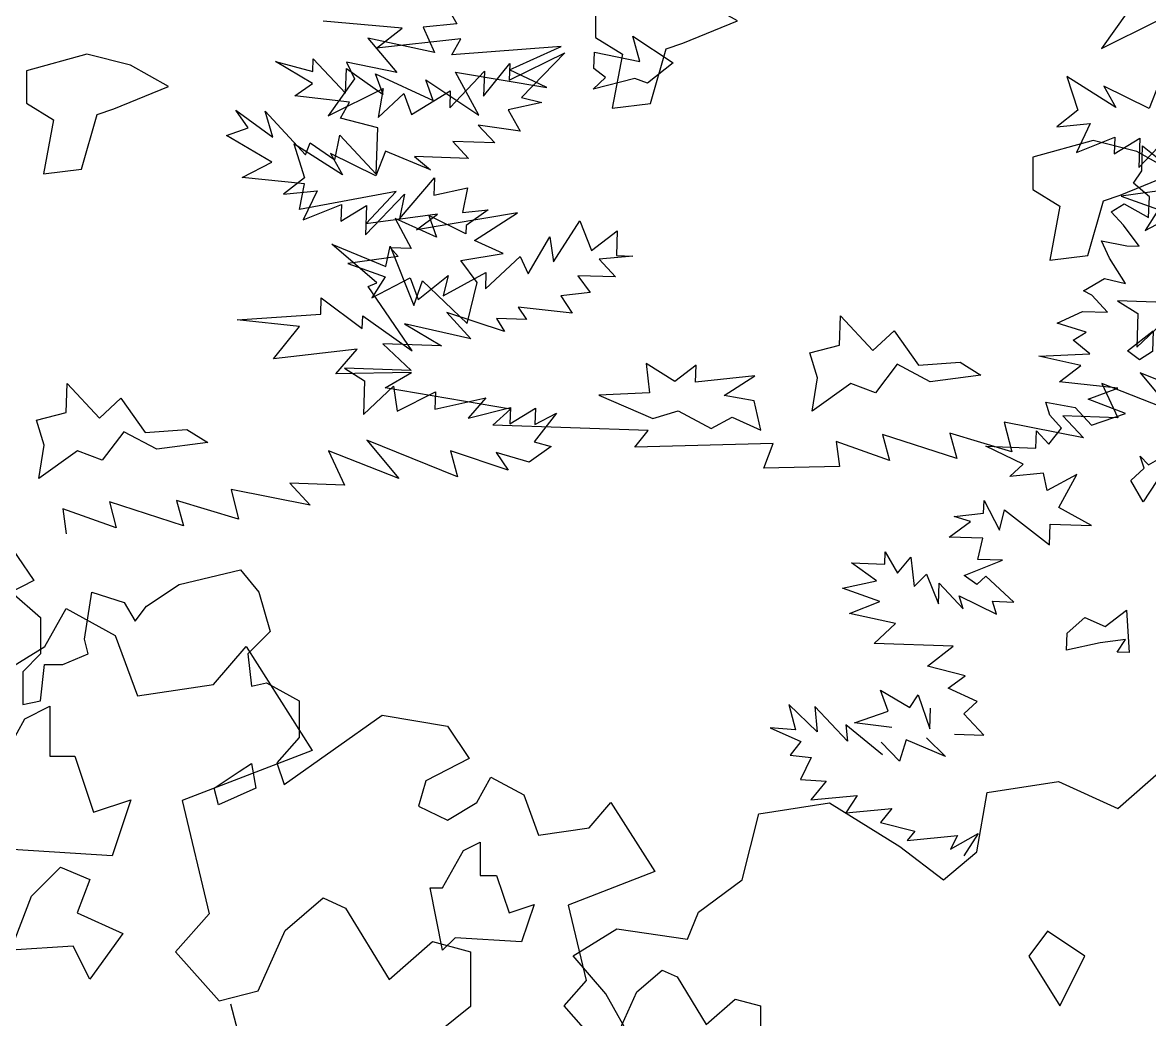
# Model space of a CAD drawing. Header units: inches. Extents: x 11.9 to 85.3, y 21.1 to 37.4.
# Drawn here: x 43.8355 to 44.157, y 23.1798 to 23.4643 of the extents above; entities that cross this region are included whole.
import ezdxf

# ---------------------------------------------------------------- set-up
doc = ezdxf.new("R2010")
doc.units = ezdxf.units.IN
doc.header["$MEASUREMENT"] = 0
doc.layers.add('CAY', color=94, linetype='Continuous')
doc.layers.add('CAY-3', color=61, linetype='Continuous')

# ---------------------------------------------------------------- blocks, each defined once
blk = doc.blocks.new('A$C76451831')
at = {"layer": 'CAY'}
for p, q in [((2460.65, 2024.58), (2461.2, 2040.42)), ((2461.2, 2040.42), (2471.78, 2031.89)), ((2455.38, 2016.6), (2460.65, 2024.58)), ((2465.51, 2008.09), (2455.38, 2016.6)), ((2465.05, 1994.95), (2465.51, 2008.09)), ((2441.16, 1998.51), (2449.49, 2003.66)), ((2449.02, 1990.07), (2441.16, 1998.51)), ((2449.49, 2003.66), (2465.05, 1994.95)), ((2458.97, 1976.58), (2449.02, 1990.07)), ((2435.08, 1980.13), (2451.28, 1976.85)), ((2440.13, 1969.08), (2435.08, 1980.13)), ((2451.28, 1976.85), (2458.97, 1976.58)), ((2450.44, 1952.85), (2440.13, 1969.08)), ((2423.54, 1948.35), (2436.95, 1956.04)), ((2436.95, 1956.04), (2450.44, 1952.85)), ((2428.88, 1945.44), (2423.54, 1948.35)), ((2438.93, 1934.67), (2428.88, 1945.44)), ((2406.96, 1927.62), (2423.09, 1935.22)), ((2423.09, 1935.22), (2438.93, 1934.67)), ((2425.34, 1921.99), (2406.96, 1927.62)), ((2417.01, 1916.85), (2425.34, 1921.99)), ((2427.58, 1908.32), (2417.01, 1916.85)), ((2395.35, 1906.72), (2427.58, 1908.32)), ((2421.88, 1900.81), (2395.35, 1906.72)), ((2408.38, 1890.4), (2421.88, 1900.81)), ((2445.4, 1886.39), (2408.38, 1890.4)), ((2426.57, 1879.34), (2445.4, 1886.39)), ((2402.2, 1869.31), (2399.77, 1877.55)), ((2399.77, 1877.55), (2418.24, 1874.19)), ((2450.28, 1870.35), (2426.57, 1879.34)), ((2418.24, 1874.19), (2428.72, 1862.94)), ((2428.72, 1862.94), (2450.28, 1870.35)), ((2409.61, 1860.89), (2402.2, 1869.31)), ((2393.31, 1848.31), (2393.69, 1859.18)), ((2393.69, 1859.18), (2401.56, 1850.74)), ((2401.56, 1850.74), (2409.61, 1860.89)), ((2361.63, 1849.42), (2393.31, 1848.31)), ((2385.26, 1838.17), (2361.63, 1849.42)), ((2376.83, 1830.3), (2385.26, 1838.17)), ((2398.19, 1832.28), (2376.83, 1830.3)), ((2400.53, 1821.31), (2398.19, 1832.28)), ((2419.46, 1831.53), (2400.53, 1821.31)), ((2407.86, 1810.63), (2419.46, 1831.53)), ((2360.15, 1806.86), (2360.43, 1815.01)), ((2360.43, 1815.01), (2370.19, 1796.08)), ((2341.5, 1804.79), (2360.15, 1806.86)), ((2370.19, 1796.08), (2373.37, 1809.12)), ((2373.37, 1809.12), (2402.04, 1786.81)), ((2428.75, 1799.02), (2407.86, 1810.63)), ((2338.32, 1791.75), (2351.81, 1801.71)), ((2351.81, 1801.71), (2341.5, 1804.79)), ((2402.04, 1786.81), (2402.5, 1799.94)), ((2402.5, 1799.94), (2428.75, 1799.02)), ((1735.78, 1794.74), (1756.42, 1764.07)), ((2359.59, 1791.01), (2338.32, 1791.75)), ((2356.4, 1777.52), (2359.59, 1791.01)), ((2297.39, 1774.6), (2297.66, 1782.29)), ((2297.66, 1782.29), (2305.35, 1768.88)), ((2305.35, 1768.88), (2313.86, 1779.01)), ((2313.86, 1779.01), (2315.93, 1760.35)), ((2347.89, 1767.39), (2372.24, 1776.97)), ((2372.24, 1776.97), (2356.4, 1777.52)), ((2292.03, 1763.9), (2276.12, 1775.34)), ((2276.12, 1775.34), (2297.39, 1774.6)), ((1756.42, 1764.07), (1715.15, 1742.83)), ((2270.57, 1759.21), (2292.03, 1763.9)), ((2315.93, 1760.35), (2323.91, 1768.23)), ((2323.91, 1768.23), (2331.4, 1749.38)), ((2331.4, 1749.38), (2331.86, 1762.51)), ((2331.86, 1762.51), (2347.15, 1746.11)), ((2355.85, 1761.67), (2347.89, 1767.39)), ((2361.47, 1766.92), (2355.85, 1761.67)), ((2379.47, 1750.42), (2361.47, 1766.92)), ((2294.29, 1750.68), (2270.57, 1759.21)), ((2275, 1743.19), (2294.29, 1750.68)), ((2347.15, 1746.11), (2344.72, 1754.36)), ((2344.72, 1754.36), (2368.33, 1742.65)), ((2365.9, 1750.9), (2379.47, 1750.42)), ((2368.33, 1742.65), (2365.9, 1750.9)), ((1763.5, 1722.19), (1777.06, 1746.37)), ((1777.06, 1746.37), (1808.31, 1729.27)), ((2304.23, 1736.73), (2275, 1743.19)), ((2290.64, 1724.06), (2304.23, 1736.73)), ((1808.31, 1729.27), (1822.46, 1690.92)), ((1735.78, 1705.08), (1763.5, 1722.19)), ((1870.81, 1698), (1891.44, 1722.19)), ((1891.44, 1722.19), (1933.31, 1656.12)), ((2340.88, 1722.3), (2290.64, 1724.06)), ((2324.58, 1709.73), (2340.88, 1722.3)), ((2348.38, 1703.45), (2324.58, 1709.73)), ((1822.46, 1690.92), (1870.81, 1698)), ((2337.68, 1695.67), (2348.38, 1703.45)), ((2294.59, 1694.45), (2313.24, 1683.37)), ((2299.57, 1681.13), (2294.59, 1694.45)), ((2313.24, 1683.37), (2318.5, 1691.35)), ((2318.5, 1691.35), (2325.91, 1669.79)), ((2355.97, 1687.32), (2337.68, 1695.67)), ((2236.31, 1685.23), (2240.6, 1669.26)), ((2254.38, 1667.88), (2236.31, 1685.23)), ((2252.8, 1684.11), (2254.38, 1667.88)), ((2273.61, 1662.02), (2252.8, 1684.11)), ((2347.54, 1679.46), (2355.97, 1687.32)), ((2278.01, 1673.72), (2299.57, 1681.13)), ((2325.91, 1669.79), (2326.36, 1682.92)), ((2360.21, 1665.87), (2347.54, 1679.46)), ((2224.56, 1670.43), (2244.05, 1661.86)), ((2240.6, 1669.26), (2224.56, 1670.43)), ((2272.6, 1672.39), (2273.61, 1662.02)), ((2295.85, 1653.27), (2272.6, 1672.39)), ((2301.92, 1670.62), (2278.01, 1673.72)), ((2244.05, 1661.86), (2237.18, 1653)), ((2310.84, 1662.93), (2306.71, 1649.32)), ((2336, 1652.18), (2310.84, 1662.93)), ((2323.91, 1664.2), (2336, 1652.18)), ((2341.65, 1666.52), (2360.21, 1665.87)), ((1933.31, 1656.12), (1850.76, 1624.27)), ((2306.71, 1649.32), (2295.06, 1661.39)), ((2237.18, 1653), (2250.52, 1651.57)), ((2250.52, 1651.57), (2243.68, 1637.7)), ((2445.5, 1619.29), (2473.21, 1643.47)), ((2243.68, 1637.7), (2260.17, 1636.58)), ((2260.17, 1636.58), (2250.41, 1624.7)), ((2362.36, 1629.32), (2407.77, 1636.4)), ((2407.77, 1636.4), (2445.5, 1619.29)), ((2250.41, 1624.7), (2279.71, 1627.56)), ((2279.71, 1627.56), (2272.61, 1616.4)), ((2355.88, 1591.57), (2362.36, 1629.32)), ((1850.76, 1624.27), (1867.86, 1552.31)), ((2217.32, 1615.75), (2262.13, 1622.83)), ((2262.13, 1622.83), (2306.94, 1595.11)), ((2272.61, 1616.4), (2301.91, 1619.26)), ((2301.91, 1619.26), (2294.59, 1610.35)), ((2206.7, 1573.87), (2217.32, 1615.75)), ((2294.59, 1610.35), (2316.52, 1604.76)), ((2316.52, 1604.76), (2311.64, 1598.82)), ((2311.64, 1598.82), (2343.64, 1601.95)), ((2339.03, 1593.3), (2356.71, 1603.22)), ((2343.64, 1601.95), (2339.03, 1593.3)), ((2356.71, 1603.22), (2347.62, 1589.13)), ((2306.94, 1595.11), (2334.65, 1573.87)), ((2334.65, 1573.87), (2355.88, 1591.57)), ((2178.99, 1553.22), (2206.7, 1573.87)), ((1916.21, 1541.69), (1940.38, 1562.33)), ((1940.38, 1562.33), (1954.53, 1555.85)), ((1954.53, 1555.85), (1982.25, 1510.43)), ((1867.86, 1552.31), (1846.63, 1528.12)), ((2171.92, 1536.12), (2178.99, 1553.22)), ((1899.11, 1503.35), (1916.21, 1541.69)), ((2099.39, 1525.5), (2127.11, 1542.61)), ((2127.11, 1542.61), (2171.92, 1536.12)), ((1982.25, 1510.43), (2009.96, 1534.61)), ((2009.96, 1534.61), (2034.13, 1528.12)), ((1846.63, 1528.12), (1874.34, 1496.86)), ((2034.13, 1528.12), (2034.13, 1493.32)), ((2120.03, 1501.32), (2099.39, 1525.5)), ((1874.34, 1496.86), (1899.11, 1503.35)), ((2137.72, 1470.05), (2120.03, 1501.32)), ((2034.13, 1493.32), (1999.34, 1465.6)), ((5685.64, 338.53), (5693.33, 325.12)), ((5693.33, 325.12), (5671.96, 323.14)), ((5671.96, 323.14), (5679.1, 307.03)), ((5636.83, 316.21), (5655.1, 294.27)), ((5679.1, 307.03), (5636.83, 316.21)), ((5623.15, 300.82), (5628.22, 290.22)), ((5655.1, 294.27), (5623.15, 300.82)), ((5726.53, 289.51), (5762.02, 306.85)), ((5762.02, 306.85), (5734.29, 278.35)), ((5688.75, 271.78), (5710.86, 295.04)), ((5710.31, 279.19), (5726.89, 299.92)), ((5710.86, 295.04), (5710.31, 279.19)), ((5726.89, 299.92), (5726.53, 289.51)), ((5628.22, 290.22), (5611.54, 266.77)), ((5611.54, 266.77), (5646.58, 284.14)), ((5646.58, 284.14), (5643.22, 265.67)), ((5643.22, 265.67), (5659.62, 280.96)), ((5659.62, 280.96), (5664.59, 267.64)), ((5664.59, 267.64), (5689.13, 282.65)), ((5689.13, 282.65), (5688.75, 271.78)), ((5747.32, 275.18), (5725.86, 270.49)), ((5734.29, 278.35), (5747.32, 275.18)), ((5725.86, 270.49), (5733.55, 257.07)), ((5733.55, 257.07), (5706.94, 260.72)), ((5706.94, 260.72), (5717.43, 249.48)), ((5620.65, 229.28), (5589.62, 248.95)), ((5589.62, 248.95), (5596.57, 227.4)), ((5647.91, 244.2), (5641.92, 228.54)), ((5676.5, 232.32), (5647.91, 244.2)), ((5717.43, 249.48), (5690.72, 250.41)), ((5690.72, 250.41), (5700.77, 239.63)), ((5641.92, 228.54), (5612.96, 242.7)), ((5612.96, 242.7), (5620.65, 229.28)), ((5700.77, 239.63), (5666.37, 240.83)), ((5666.37, 240.83), (5676.5, 232.32)), ((5596.57, 227.4), (5583.06, 216.99)), ((5656.83, 201.27), (5679.04, 227.24)), ((5679.04, 227.24), (5678.66, 216.38)), ((5583.06, 216.99), (5604.43, 218.97)), ((5604.43, 218.97), (5595.64, 200.69)), ((5635.18, 191.15), (5660.1, 217.02)), ((5660.1, 217.02), (5656.83, 201.27)), ((5678.66, 216.38), (5700.12, 221.07)), ((5700.12, 221.07), (5696.85, 205.31)), ((5595.64, 200.69), (5619.99, 210.27)), ((5619.99, 210.27), (5619.62, 199.85)), ((5619.62, 199.85), (5635.83, 209.71)), ((5635.83, 209.71), (5635.18, 191.15)), ((5654.12, 201.37), (5664.33, 182.42)), ((5680.44, 189.57), (5654.12, 201.37)), ((5699.09, 191.64), (5675.48, 203.34)), ((5675.48, 203.34), (5680.44, 189.57)), ((5696.85, 205.31), (5713.22, 207.01)), ((5713.22, 207.01), (5699.28, 197.07)), ((5699.28, 197.07), (5699.09, 191.64)), ((5754.66, 173.83), (5771.43, 199.99)), ((5771.43, 199.99), (5778.93, 181.14)), ((5778.93, 181.14), (5795.23, 193.72)), ((5795.23, 193.72), (5794.68, 177.87)), ((5738.54, 166.23), (5752.5, 189.77)), ((5752.5, 189.77), (5754.66, 173.83)), ((5651.21, 182.88), (5655.99, 177.27)), ((5664.33, 182.42), (5651.21, 182.88)), ((5655.99, 177.27), (5624.12, 172.95)), ((5624.12, 172.95), (5647.84, 164.41)), ((5711.47, 156.75), (5733.48, 177.29)), ((5733.48, 177.29), (5738.54, 166.23)), ((5805.09, 177.51), (5783.72, 175.53)), ((5783.72, 175.53), (5794.2, 164.29)), ((5794.68, 177.87), (5805.09, 177.51)), ((5668.64, 150.09), (5687.75, 165.29)), ((5684.58, 152.25), (5711.83, 167.16)), ((5687.75, 165.29), (5684.58, 152.25)), ((5711.83, 167.16), (5711.47, 156.75)), ((5794.2, 164.29), (5770.22, 165.13)), ((5770.22, 165.13), (5778, 154.43)), ((5647.84, 164.41), (5639.22, 151.11)), ((5639.22, 151.11), (5663.68, 163.86)), ((5663.68, 163.86), (5668.64, 150.09)), ((5778, 154.43), (5759.35, 152.36)), ((5759.35, 152.36), (5766.66, 141.22)), ((5766.66, 141.22), (5732.36, 145.14)), ((5732.36, 145.14), (5737.52, 137.25)), ((5723.66, 129.58), (5686.93, 141.74)), ((5686.93, 141.74), (5702.2, 124.89)), ((5737.52, 137.25), (5718.51, 137.92)), ((5718.51, 137.92), (5723.66, 129.58)), ((5702.2, 124.89), (5659.94, 134.52)), ((5659.94, 134.52), (5683.47, 120.56)), ((5646.36, 121.85), (5664.34, 104.9)), ((5683.47, 120.56), (5646.36, 121.85)), ((5621.8, 106.39), (5634.65, 98.23)), ((5664.34, 104.9), (5621.8, 106.39)), ((5634.65, 98.23), (5633.91, 76.95)), ((5633.91, 76.95), (5653.12, 94.87)), ((5653.12, 94.87), (5655.28, 78.93)), ((5655.28, 78.93), (5679.72, 91.22)), ((5679.72, 91.22), (5679.35, 80.35)), ((5679.35, 80.35), (5711.76, 87.38)), ((5711.76, 87.38), (5700.44, 74.63)), ((5700.44, 74.63), (5727.42, 81.39)), ((5727.42, 81.39), (5727.05, 70.98)), ((5727.05, 70.98), (5743.26, 80.84)), ((5743.26, 80.84), (5742.89, 70.43)), ((5756.74, 77.65), (5742.51, 59.56)), ((5742.89, 70.43), (5756.74, 77.65)), ((5693.7, 37.24), (5636.06, 60.56)), ((5636.06, 60.56), (5656.51, 36.27)), ((5742.51, 59.56), (5753.28, 56.46)), ((5656.51, 36.27), (5611.8, 53.7)), ((5611.8, 53.7), (5621.92, 32.04)), ((5726.02, 41.55), (5689.29, 53.71)), ((5689.29, 53.71), (5693.7, 37.24)), ((5739.34, 46.52), (5718.26, 52.7)), ((5718.26, 52.7), (5726.02, 41.55)), ((5753.28, 56.46), (5739.34, 46.52)), ((5600.17, 19.2), (5549.77, 29.12)), ((5549.77, 29.12), (5554.55, 10.36)), ((5621.92, 32.04), (5587.07, 33.25)), ((5587.07, 33.25), (5600.17, 19.2)), ((5515.09, 22.17), (5519.51, 6.15)), ((5554.55, 10.36), (5515.09, 22.17)), ((5476.87, 4.92), (5442.85, 16.98)), ((5442.85, 16.98), (5445.02, 1.04)), ((5472.46, 21.39), (5476.87, 4.92)), ((5519.51, 6.15), (5472.46, 21.39))]:
    blk.add_line(p, q, dxfattribs=at)
for points in [[(2451.67, 1910.2), (2467.97, 1922.77), (2467.51, 1909.64), (2459.17, 1904.49)], [(2453.77, 1827.61), (2462.2, 1835.48), (2459.75, 1843.27), (2464.99, 1837.65), (2478.4, 1845.34), (2470.06, 1827.05), (2461.46, 1814.2)], [(2452.67, 1718.4), (2444.98, 1718.67), (2450.24, 1726.64), (2434.31, 1724.48), (2412.84, 1719.79), (2413.22, 1730.66), (2424.45, 1740.69), (2437.38, 1734.8), (2450.89, 1745.21)], [(1750.85, 1676.24), (1766.68, 1684.16), (1766.68, 1652.48), (1782.52, 1652.48), (1794.4, 1616.83), (1818.15, 1624.76), (1806.27, 1589.11), (1742.93, 1593.07), (1731.05, 1581.19), (1719.18, 1640.6), (1731.05, 1640.6)], [(2424.51, 1525.4), (2400.76, 1541.24), (2388.88, 1525.4), (2408.68, 1493.71)], [(1332.03, 374.79), (1332.39, 385.2), (1361.19, 379.21), (1356.76, 395.23), (1382.46, 378.47), (1366.14, 365.44), (1358.09, 368.44), (1331.57, 361.66), (1339.53, 369.08)], [(1037.58, 376.89), (1009.87, 383.97), (971.54, 373.35), (971.54, 352.71), (988.64, 342.09), (982.16, 307.88), (1006.33, 310.83), (1016.36, 345.63), (1026.97, 349.17), (1061.76, 363.33)], [(1474.25, 178.06), (1469.37, 194.1), (1488.11, 198.88), (1488.76, 217.45), (1509.29, 195.42), (1522.88, 208.09), (1538.43, 186.24), (1564.77, 188.04), (1578.08, 179.87), (1545.76, 175.56), (1524.85, 186.72), (1511.07, 168.61), (1495.42, 174.6), (1470.79, 156.87)], [(1438.19, 144.86), (1433.86, 163.6), (1414.95, 166.98), (1434.42, 179.45), (1396.66, 175.33), (1397.04, 186.2), (1383.54, 175.79), (1365.36, 187.3), (1367.43, 168.64), (1335.2, 167.05), (1369.57, 152.25), (1385.6, 157.13), (1406.51, 145.97), (1419.91, 153.21)], [(5431.12, 57.29), (5426.24, 73.32), (5444.99, 78.11), (5445.64, 96.67), (5466.17, 74.65), (5479.75, 87.32), (5495.3, 65.47), (5521.65, 67.27), (5534.95, 59.1), (5502.63, 54.79), (5481.72, 65.95), (5467.95, 47.84), (5452.3, 53.83), (5427.66, 36.1)]]:
    blk.add_lwpolyline(points, close=True, dxfattribs=at)
for points in [[(1722.23, 427.8), (1679.95, 436.98), (1698.22, 415.04), (1666.28, 421.59), (1671.34, 410.99), (1654.66, 387.55), (1689.71, 404.91)], [(1691.03, 364.97), (1685.05, 349.31), (1656.09, 363.47), (1663.78, 350.05), (1632.74, 369.73), (1639.69, 348.18), (1626.19, 337.77), (1647.56, 339.74), (1638.76, 321.46), (1663.11, 331.04), (1662.75, 320.62), (1678.95, 330.48), (1678.31, 311.92), (1703.23, 337.8)], [(1699.12, 298.05), (1667.25, 293.72), (1690.97, 285.19), (1682.35, 271.89), (1706.81, 284.63)], [(1707.47, 225.68), (1664.92, 227.16), (1677.78, 219.01), (1677.04, 197.72), (1696.24, 215.64)], [(1736.83, 158.01), (1679.18, 181.33), (1699.63, 157.04), (1654.93, 174.47), (1665.05, 152.81), (1630.2, 154.03), (1643.3, 139.97), (1592.89, 149.89), (1597.68, 131.14), (1558.21, 142.94), (1562.64, 126.92), (1515.59, 142.16), (1520, 125.69), (1485.98, 137.76), (1488.14, 121.81), (1440.07, 120.77), (1446.06, 136.43), (1358.06, 134.06), (1366.59, 144.65), (1267.92, 148.09), (1279.15, 158.13), (1199.42, 171.79), (1216.08, 181.63), (1168, 180.59), (1181.7, 196.44), (1128.46, 190.13), (1145.04, 210.86), (1105.31, 214.97), (1158.45, 218.55), (1158.82, 228.97), (1184.87, 209.47), (1185.16, 217.62), (1216.55, 195.22), (1188.52, 236.09), (1194.05, 238.62), (1165.45, 263.19), (1199.84, 248.84), (1202.56, 261.89), (1217.56, 224.2), (1223.09, 239.87), (1251.6, 212.58), (1257.94, 238.65), (1247.56, 252.62), (1274.45, 257.12), (1256.16, 265.46), (1283.51, 283.09), (1219.24, 272.19), (1232.73, 282.15), (1187.2, 276.03), (1206.5, 296.66), (1144.92, 285.21), (1148.21, 301.42), (1108.47, 305.53), (1127.39, 315.29), (1098.53, 332.17), (1112.3, 337.13), (1104.53, 348.28), (1127.95, 331.14), (1123.09, 347.63), (1148.86, 319.98), (1151.84, 327.59), (1167.32, 316.62), (1170.59, 332.37), (1193.74, 307.54), (1194.76, 336.97), (1170.97, 343.24), (1176.76, 353.46), (1142.01, 357.4), (1153.15, 365.17), (1129.62, 379.13), (1153.42, 372.86), (1153.71, 381.01), (1174.23, 358.99), (1174.79, 374.84), (1198.22, 358.15), (1193.25, 371.47), (1229.81, 354.33), (1225.29, 367.63), (1258.94, 345.15), (1244.04, 372.42), (1302.15, 362.68), (1278.53, 373.93), (1311.22, 388.66), (1241.7, 383.38), (1247.49, 393.61), (1193.82, 387.77), (1210.12, 400.35), (1159.97, 404.82)]]:
    blk.add_lwpolyline(points, dxfattribs=at)
at = {"layer": 'CAY-3'}
blk.add_line((6577.4, 899), (6564.2, 949.16), dxfattribs=at)
for points in [[(6424.83, 1211.19), (6443.31, 1195.06), (6443.31, 1171.86), (6431.91, 1160.46), (6431.91, 1139.62), (6443.31, 1141.98), (6445.67, 1165.18), (6457.46, 1165.18), (6473.58, 1171.86), (6471.22, 1181.3), (6475.94, 1211.19), (6496.38, 1204.5), (6503.45, 1192.7), (6510.53, 1202.14), (6531.36, 1215.91), (6570.27, 1225.34), (6582.07, 1211.19), (6589.14, 1186.02), (6574.99, 1171.86), (6577.35, 1151.41), (6586.78, 1153.38), (6607.62, 1141.98), (6607.62, 1118.78), (6593.47, 1102.65), (6598.18, 1088.89), (6660.29, 1132.93), (6701.96, 1125.85), (6715.71, 1105.4), (6688.2, 1091.25), (6683.48, 1075.13), (6701.96, 1066.08), (6720.43, 1077.48), (6729.47, 1093.61), (6750.31, 1082.2), (6759.74, 1056.64), (6791.97, 1061.36), (6805.73, 1077.48), (6833.64, 1033.44), (6778.61, 1012.21), (6790.01, 964.23), (6775.86, 948.11), (6794.33, 927.27)], [(6810.84, 931.59), (6822.24, 957.15), (6838.36, 970.92), (6847.79, 966.59), (6866.26, 936.31), (6884.74, 952.43), (6900.86, 948.11), (6900.86, 924.91)]]:
    blk.add_lwpolyline(points, dxfattribs=at)
for points in [[(6569.48, 1097.02), (6577.4, 1102.3), (6580.04, 1086.46), (6556.28, 1075.9), (6553.64, 1086.46)], [(6712, 1046.85), (6722.56, 1052.14), (6722.56, 1031.01), (6733.11, 1031.01), (6741.03, 1007.25), (6756.87, 1012.53), (6748.95, 988.77), (6706.72, 991.41), (6698.8, 983.49), (6690.89, 1023.09), (6698.8, 1023.09)], [(6437.52, 1017.81), (6455.99, 1036.29), (6474.47, 1028.37), (6466.55, 1007.25), (6495.58, 994.05), (6474.47, 965), (6463.91, 986.13), (6424.32, 983.49)], [(5847.55, 340.66), (5819.83, 347.74), (5781.51, 337.12), (5781.51, 316.48), (5798.61, 305.86), (5792.12, 271.65), (5816.3, 274.6), (5826.32, 309.4), (5836.93, 312.94), (5871.72, 327.09)], [(6125.51, 244.04), (6097.8, 251.12), (6059.47, 240.5), (6059.47, 219.86), (6076.57, 209.24), (6070.08, 175.03), (6094.26, 177.98), (6104.28, 212.78), (6114.89, 216.32), (6149.68, 230.48)]]:
    blk.add_lwpolyline(points, close=True, dxfattribs=at)

msp = doc.modelspace()

# ---------------------------------------------------------------- block references
at = {"layer": 'CAY', "xscale": 0.0004489089019145984, "yscale": 0.0004489089019145984, "zscale": 0.0004489089019145984}
for p in [(41.40361, 23.31792), (43.40051, 23.28293), (40.94818, 22.75806), (43.05018, 22.51313)]:
    msp.add_blockref('A$C76451831', p, dxfattribs=at)

doc.saveas('drawing.dxf')
